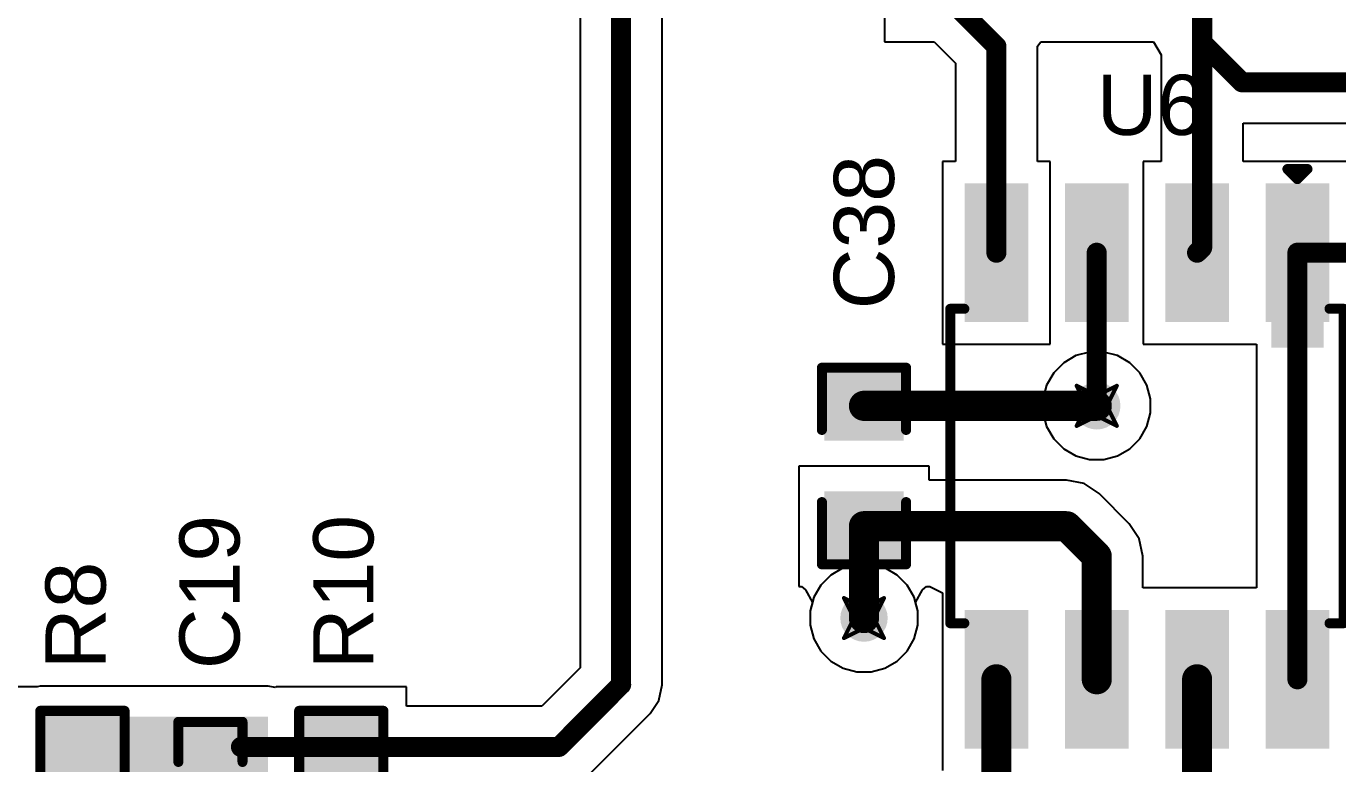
# Model space of a CAD drawing. Header units: inches. Extents: x -36 to 349, y -11 to 240.
# Drawn here: x 4.75 to 21.35, y 16.12 to 25.46 of the extents above; entities that cross this region are included whole.
import ezdxf

# ---------------------------------------------------------------- set-up
doc = ezdxf.new("R2010")
doc.units = ezdxf.units.IN
for name, color, linetype in [('Bottom Layer', 5, 'Continuous'), ('Drill Drawing', 1, 'Continuous'), ('Layer 1', 16, 'Continuous'), ('Layer 2', 76, 'Continuous'), ('Top Layer', 1, 'Continuous'), ('Top Overlay', 2, 'Continuous'), ('Top Paste', 8, 'Continuous'), ('Top Solder', 216, 'Continuous'), ('Via Holes', 16, 'Continuous')]:
    doc.layers.add(name, color=color, linetype=linetype)
doc.styles.add('Arial', font='', dxfattribs={"height": 0.2})
doc.styles.get('Arial').set_extended_font_data('Arial')

# ---------------------------------------------------------------- blocks, each defined once
blk = doc.blocks.new('SOIC_8_62')
at = {"layer": 'Top Layer'}
for points in [[(-1.925, 2.205), (-1.925, 1.605), (-3.475, 1.605), (-3.475, 2.205)], [(3.475, 2.205), (3.475, 1.605), (1.925, 1.605), (1.925, 2.205)], [(-1.925, 0.935), (-1.925, 0.335), (-3.475, 0.335), (-3.475, 0.935)], [(3.475, 0.935), (3.475, 0.335), (1.925, 0.335), (1.925, 0.935)], [(-1.925, -0.335), (-1.925, -0.935), (-3.475, -0.935), (-3.475, -0.335)], [(3.475, -0.335), (3.475, -0.935), (1.925, -0.935), (1.925, -0.335)], [(-1.925, -1.605), (-1.925, -2.205), (-3.475, -2.205), (-3.475, -1.605)], [(3.475, -1.605), (3.475, -2.205), (1.925, -2.205), (1.925, -1.605)]]:
    blk.add_hatch(color=1, dxfattribs=at).paths.add_polyline_path(points)
at = {"layer": 'Top Overlay'}
blk.add_hatch(color=2, dxfattribs=at).paths.add_polyline_path([(-1.829, 1.575), (-1.499, 1.575), (-1.499, 2.235), (-1.829, 2.235)])
at = {"layer": 'Top Paste'}
for points in [[(-1.925, 2.205), (-1.925, 1.605), (-3.475, 1.605), (-3.475, 2.205)], [(3.475, 2.205), (3.475, 1.605), (1.925, 1.605), (1.925, 2.205)], [(-1.925, 0.935), (-1.925, 0.335), (-3.475, 0.335), (-3.475, 0.935)], [(3.475, 0.935), (3.475, 0.335), (1.925, 0.335), (1.925, 0.935)], [(-1.925, -0.335), (-1.925, -0.935), (-3.475, -0.935), (-3.475, -0.335)], [(3.475, -0.335), (3.475, -0.935), (1.925, -0.935), (1.925, -0.335)], [(-1.925, -1.605), (-1.925, -2.205), (-3.475, -2.205), (-3.475, -1.605)], [(3.475, -1.605), (3.475, -2.205), (1.925, -2.205), (1.925, -1.605)]]:
    blk.add_hatch(color=8, dxfattribs=at).paths.add_polyline_path(points)
at = {"layer": 'Top Solder'}
for points in [[(-1.823, 2.307), (-1.823, 1.503), (-3.577, 1.503), (-3.577, 2.307)], [(3.577, 2.307), (3.577, 1.503), (1.823, 1.503), (1.823, 2.307)], [(-1.823, 1.037), (-1.823, 0.233), (-3.577, 0.233), (-3.577, 1.037)], [(3.577, 1.037), (3.577, 0.233), (1.823, 0.233), (1.823, 1.037)], [(-1.823, -0.233), (-1.823, -1.037), (-3.577, -1.037), (-3.577, -0.233)], [(3.577, -0.233), (3.577, -1.037), (1.823, -1.037), (1.823, -0.233)], [(-1.823, -1.503), (-1.823, -2.307), (-3.577, -2.307), (-3.577, -1.503)], [(3.577, -1.503), (3.577, -2.307), (1.823, -2.307), (1.823, -1.503)]]:
    blk.add_hatch(color=216, dxfattribs=at).paths.add_polyline_path(points)
at = {"layer": 'Top Overlay'}
for points in [[(1.991, 2.489, 0.127, 0.127, 0), (-1.991, 2.489, 0.127, 0.127, 0)], [(-1.991, 2.311, 0.127, 0.127, 0), (-1.991, 2.489, 0.127, 0.127, 0)], [(1.991, 2.311, 0.127, 0.127, 0), (1.991, 2.489, 0.127, 0.127, 0)], [(-3.759, 1.778, 0.127, 0.127, 0), (-3.759, 2.032, 0.127, 0.127, 0)], [(-3.632, 1.905, 0.127, 0.127, 0), (-3.759, 2.032, 0.127, 0.127, 0)], [(-3.759, 1.778, 0.127, 0.127, 0), (-3.632, 1.905, 0.127, 0.127, 0)], [(-1.991, -2.489, 0.127, 0.127, 0), (-1.991, -2.311, 0.127, 0.127, 0)], [(1.991, -2.489, 0.127, 0.127, 0), (1.991, -2.311, 0.127, 0.127, 0)], [(1.991, -2.489, 0.127, 0.127, 0), (-1.991, -2.489, 0.127, 0.127, 0)]]:
    blk.add_lwpolyline(points, format="xyseb", dxfattribs=at)
for points in [[(-2.022, 2.489, 0.0635, 0.0635, 1), (-1.959, 2.489, 0.0635, 0.0635, 1)], [(-2.022, 2.489, 0.0635, 0.0635, 1), (-1.959, 2.489, 0.0635, 0.0635, 1)], [(1.959, 2.489, 0.0635, 0.0635, 1), (2.022, 2.489, 0.0635, 0.0635, 1)], [(1.959, 2.489, 0.0635, 0.0635, 1), (2.022, 2.489, 0.0635, 0.0635, 1)], [(-2.022, 2.311, 0.0635, 0.0635, 1), (-1.959, 2.311, 0.0635, 0.0635, 1)], [(1.959, 2.311, 0.0635, 0.0635, 1), (2.022, 2.311, 0.0635, 0.0635, 1)], [(-3.791, 2.032, 0.0635, 0.0635, 1), (-3.727, 2.032, 0.0635, 0.0635, 1)], [(-3.791, 2.032, 0.0635, 0.0635, 1), (-3.727, 2.032, 0.0635, 0.0635, 1)], [(-3.791, 1.778, 0.0635, 0.0635, 1), (-3.727, 1.778, 0.0635, 0.0635, 1)], [(-3.791, 1.778, 0.0635, 0.0635, 1), (-3.727, 1.778, 0.0635, 0.0635, 1)], [(-3.664, 1.905, 0.0635, 0.0635, 1), (-3.6, 1.905, 0.0635, 0.0635, 1)], [(-3.664, 1.905, 0.0635, 0.0635, 1), (-3.6, 1.905, 0.0635, 0.0635, 1)], [(-2.022, -2.311, 0.0635, 0.0635, 1), (-1.959, -2.311, 0.0635, 0.0635, 1)], [(1.959, -2.311, 0.0635, 0.0635, 1), (2.022, -2.311, 0.0635, 0.0635, 1)], [(-2.022, -2.489, 0.0635, 0.0635, 1), (-1.959, -2.489, 0.0635, 0.0635, 1)], [(-2.022, -2.489, 0.0635, 0.0635, 1), (-1.959, -2.489, 0.0635, 0.0635, 1)], [(1.959, -2.489, 0.0635, 0.0635, 1), (2.022, -2.489, 0.0635, 0.0635, 1)], [(1.959, -2.489, 0.0635, 0.0635, 1), (2.022, -2.489, 0.0635, 0.0635, 1)]]:
    blk.add_lwpolyline(points, format="xyseb", close=True, dxfattribs=at)
blk = doc.blocks.new('R___0603_109')
at = {"layer": 'Top Layer'}
for points in [[(-0.381, 0.444), (-0.381, -0.445), (-1.143, -0.445), (-1.143, 0.444)], [(1.143, 0.444), (1.143, -0.445), (0.381, -0.445), (0.381, 0.444)]]:
    blk.add_hatch(color=1, dxfattribs=at).paths.add_polyline_path(points)
at = {"layer": 'Top Paste'}
for points in [[(-0.381, 0.444), (-0.381, -0.445), (-1.143, -0.445), (-1.143, 0.444)], [(1.143, 0.444), (1.143, -0.445), (0.381, -0.445), (0.381, 0.444)]]:
    blk.add_hatch(color=8, dxfattribs=at).paths.add_polyline_path(points)
at = {"layer": 'Top Solder'}
for points in [[(-0.279, 0.546), (-0.279, -0.546), (-1.245, -0.546), (-1.245, 0.546)], [(1.245, 0.546), (1.245, -0.546), (0.279, -0.546), (0.279, 0.546)]]:
    blk.add_hatch(color=216, dxfattribs=at).paths.add_polyline_path(points)
at = {"layer": 'Top Overlay'}
for points in [[(-1.219, 0.533, 0.127, 0.127, 0), (-1.219, -0.533, 0.127, 0.127, 0)], [(-1.219, 0.533, 0.127, 0.127, 0), (1.219, 0.533, 0.127, 0.127, 0)], [(1.219, 0.533, 0.127, 0.127, 0), (1.219, -0.533, 0.127, 0.127, 0)], [(-1.219, -0.533, 0.127, 0.127, 0), (1.219, -0.533, 0.127, 0.127, 0)]]:
    blk.add_lwpolyline(points, format="xyseb", dxfattribs=at)
for points in [[(-1.251, 0.533, 0.0635, 0.0635, 1), (-1.187, 0.533, 0.0635, 0.0635, 1)], [(-1.251, 0.533, 0.0635, 0.0635, 1), (-1.187, 0.533, 0.0635, 0.0635, 1)], [(1.187, 0.533, 0.0635, 0.0635, 1), (1.251, 0.533, 0.0635, 0.0635, 1)], [(1.187, 0.533, 0.0635, 0.0635, 1), (1.251, 0.533, 0.0635, 0.0635, 1)], [(-1.251, -0.533, 0.0635, 0.0635, 1), (-1.187, -0.533, 0.0635, 0.0635, 1)], [(-1.251, -0.533, 0.0635, 0.0635, 1), (-1.187, -0.533, 0.0635, 0.0635, 1)], [(1.187, -0.533, 0.0635, 0.0635, 1), (1.251, -0.533, 0.0635, 0.0635, 1)], [(1.187, -0.533, 0.0635, 0.0635, 1), (1.251, -0.533, 0.0635, 0.0635, 1)]]:
    blk.add_lwpolyline(points, format="xyseb", close=True, dxfattribs=at)
blk = doc.blocks.new('R___0603_292')
at = {"layer": 'Top Layer'}
for points in [[(-0.381, 0.445), (-0.381, -0.444), (-1.143, -0.444), (-1.143, 0.445)], [(1.143, 0.445), (1.143, -0.444), (0.381, -0.444), (0.381, 0.445)]]:
    blk.add_hatch(color=1, dxfattribs=at).paths.add_polyline_path(points)
at = {"layer": 'Top Paste'}
for points in [[(-0.381, 0.445), (-0.381, -0.444), (-1.143, -0.444), (-1.143, 0.445)], [(1.143, 0.445), (1.143, -0.444), (0.381, -0.444), (0.381, 0.445)]]:
    blk.add_hatch(color=8, dxfattribs=at).paths.add_polyline_path(points)
at = {"layer": 'Top Solder'}
for points in [[(-0.279, 0.546), (-0.279, -0.546), (-1.245, -0.546), (-1.245, 0.546)], [(1.245, 0.546), (1.245, -0.546), (0.279, -0.546), (0.279, 0.546)]]:
    blk.add_hatch(color=216, dxfattribs=at).paths.add_polyline_path(points)
at = {"layer": 'Top Overlay'}
for points in [[(1.219, 0.533, 0.127, 0.127, 0), (-1.219, 0.533, 0.127, 0.127, 0)], [(-1.219, -0.533, 0.127, 0.127, 0), (-1.219, 0.533, 0.127, 0.127, 0)], [(1.219, -0.533, 0.127, 0.127, 0), (1.219, 0.533, 0.127, 0.127, 0)], [(1.219, -0.533, 0.127, 0.127, 0), (-1.219, -0.533, 0.127, 0.127, 0)]]:
    blk.add_lwpolyline(points, format="xyseb", dxfattribs=at)
for points in [[(-1.251, 0.533, 0.0635, 0.0635, 1), (-1.187, 0.533, 0.0635, 0.0635, 1)], [(-1.251, 0.533, 0.0635, 0.0635, 1), (-1.187, 0.533, 0.0635, 0.0635, 1)], [(1.187, 0.533, 0.0635, 0.0635, 1), (1.251, 0.533, 0.0635, 0.0635, 1)], [(1.187, 0.533, 0.0635, 0.0635, 1), (1.251, 0.533, 0.0635, 0.0635, 1)], [(-1.251, -0.533, 0.0635, 0.0635, 1), (-1.187, -0.533, 0.0635, 0.0635, 1)], [(-1.251, -0.533, 0.0635, 0.0635, 1), (-1.187, -0.533, 0.0635, 0.0635, 1)], [(1.187, -0.533, 0.0635, 0.0635, 1), (1.251, -0.533, 0.0635, 0.0635, 1)], [(1.187, -0.533, 0.0635, 0.0635, 1), (1.251, -0.533, 0.0635, 0.0635, 1)]]:
    blk.add_lwpolyline(points, format="xyseb", close=True, dxfattribs=at)
blk = doc.blocks.new('C___0603_468')
at = {"layer": 'Top Layer'}
for points in [[(-0.381, 0.445), (-0.381, -0.445), (-1.143, -0.445), (-1.143, 0.445)], [(1.143, 0.445), (1.143, -0.445), (0.381, -0.445), (0.381, 0.445)]]:
    blk.add_hatch(color=1, dxfattribs=at).paths.add_polyline_path(points)
at = {"layer": 'Top Paste'}
for points in [[(-0.381, 0.445), (-0.381, -0.445), (-1.143, -0.445), (-1.143, 0.445)], [(1.143, 0.445), (1.143, -0.445), (0.381, -0.445), (0.381, 0.445)]]:
    blk.add_hatch(color=8, dxfattribs=at).paths.add_polyline_path(points)
at = {"layer": 'Top Solder'}
for points in [[(-0.321, 0.504), (-0.321, -0.504), (-1.203, -0.504), (-1.203, 0.504)], [(1.203, 0.504), (1.203, -0.504), (0.321, -0.504), (0.321, 0.504)]]:
    blk.add_hatch(color=216, dxfattribs=at).paths.add_polyline_path(points)
at = {"layer": 'Top Overlay'}
for points in [[(-1.245, 0.533, 0.127, 0.127, 0), (-1.245, -0.533, 0.127, 0.127, 0)], [(-1.245, 0.533, 0.127, 0.127, 0), (-0.457, 0.533, 0.127, 0.127, 0)], [(0.457, 0.533, 0.127, 0.127, 0), (1.245, 0.533, 0.127, 0.127, 0)], [(1.245, 0.533, 0.127, 0.127, 0), (1.245, -0.533, 0.127, 0.127, 0)], [(-1.245, -0.533, 0.127, 0.127, 0), (-0.457, -0.533, 0.127, 0.127, 0)], [(0.457, -0.533, 0.127, 0.127, 0), (1.245, -0.533, 0.127, 0.127, 0)]]:
    blk.add_lwpolyline(points, format="xyseb", dxfattribs=at)
for points in [[(-1.276, 0.533, 0.0635, 0.0635, 1), (-1.213, 0.533, 0.0635, 0.0635, 1)], [(-1.276, 0.533, 0.0635, 0.0635, 1), (-1.213, 0.533, 0.0635, 0.0635, 1)], [(-0.489, 0.533, 0.0635, 0.0635, 1), (-0.425, 0.533, 0.0635, 0.0635, 1)], [(0.425, 0.533, 0.0635, 0.0635, 1), (0.489, 0.533, 0.0635, 0.0635, 1)], [(1.213, 0.533, 0.0635, 0.0635, 1), (1.276, 0.533, 0.0635, 0.0635, 1)], [(1.213, 0.533, 0.0635, 0.0635, 1), (1.276, 0.533, 0.0635, 0.0635, 1)], [(-1.276, -0.533, 0.0635, 0.0635, 1), (-1.213, -0.533, 0.0635, 0.0635, 1)], [(-1.276, -0.533, 0.0635, 0.0635, 1), (-1.213, -0.533, 0.0635, 0.0635, 1)], [(-0.489, -0.533, 0.0635, 0.0635, 1), (-0.425, -0.533, 0.0635, 0.0635, 1)], [(0.425, -0.533, 0.0635, 0.0635, 1), (0.489, -0.533, 0.0635, 0.0635, 1)], [(1.213, -0.533, 0.0635, 0.0635, 1), (1.276, -0.533, 0.0635, 0.0635, 1)], [(1.213, -0.533, 0.0635, 0.0635, 1), (1.276, -0.533, 0.0635, 0.0635, 1)]]:
    blk.add_lwpolyline(points, format="xyseb", close=True, dxfattribs=at)
blk = doc.blocks.new('C___0402_487')
at = {"layer": 'Top Layer'}
for points in [[(-0.699, -0.318), (-0.699, 0.317), (-0.241, 0.317), (-0.241, -0.318)], [(0.241, -0.318), (0.241, 0.317), (0.699, 0.317), (0.699, -0.318)]]:
    blk.add_hatch(color=1, dxfattribs=at).paths.add_polyline_path(points)
at = {"layer": 'Top Paste'}
for points in [[(-0.699, -0.318), (-0.699, 0.317), (-0.241, 0.317), (-0.241, -0.318)], [(0.241, -0.318), (0.241, 0.317), (0.699, 0.317), (0.699, -0.318)]]:
    blk.add_hatch(color=8, dxfattribs=at).paths.add_polyline_path(points)
at = {"layer": 'Top Solder'}
for points in [[(-0.758, -0.378), (-0.758, 0.377), (-0.181, 0.377), (-0.181, -0.378)], [(0.181, -0.378), (0.181, 0.377), (0.758, 0.377), (0.758, -0.378)]]:
    blk.add_hatch(color=216, dxfattribs=at).paths.add_polyline_path(points)
at = {"layer": 'Top Overlay'}
for points in [[(-0.787, -0.406, 0.127, 0.127, 0), (-0.787, 0.406, 0.127, 0.127, 0)], [(-0.279, 0.406, 0.127, 0.127, 0), (-0.787, 0.406, 0.127, 0.127, 0)], [(0.787, 0.406, 0.127, 0.127, 0), (0.279, 0.406, 0.127, 0.127, 0)], [(0.787, -0.406, 0.127, 0.127, 0), (0.787, 0.406, 0.127, 0.127, 0)], [(-0.279, -0.406, 0.127, 0.127, 0), (-0.787, -0.406, 0.127, 0.127, 0)], [(0.787, -0.406, 0.127, 0.127, 0), (0.279, -0.406, 0.127, 0.127, 0)]]:
    blk.add_lwpolyline(points, format="xyseb", dxfattribs=at)
for points in [[(-0.819, 0.406, 0.0635, 0.0635, 1), (-0.756, 0.406, 0.0635, 0.0635, 1)], [(-0.819, 0.406, 0.0635, 0.0635, 1), (-0.756, 0.406, 0.0635, 0.0635, 1)], [(-0.311, 0.406, 0.0635, 0.0635, 1), (-0.248, 0.406, 0.0635, 0.0635, 1)], [(0.248, 0.406, 0.0635, 0.0635, 1), (0.311, 0.406, 0.0635, 0.0635, 1)], [(0.756, 0.406, 0.0635, 0.0635, 1), (0.819, 0.406, 0.0635, 0.0635, 1)], [(0.756, 0.406, 0.0635, 0.0635, 1), (0.819, 0.406, 0.0635, 0.0635, 1)], [(-0.819, -0.406, 0.0635, 0.0635, 1), (-0.756, -0.406, 0.0635, 0.0635, 1)], [(-0.819, -0.406, 0.0635, 0.0635, 1), (-0.756, -0.406, 0.0635, 0.0635, 1)], [(-0.311, -0.406, 0.0635, 0.0635, 1), (-0.248, -0.406, 0.0635, 0.0635, 1)], [(0.248, -0.406, 0.0635, 0.0635, 1), (0.311, -0.406, 0.0635, 0.0635, 1)], [(0.756, -0.406, 0.0635, 0.0635, 1), (0.819, -0.406, 0.0635, 0.0635, 1)], [(0.756, -0.406, 0.0635, 0.0635, 1), (0.819, -0.406, 0.0635, 0.0635, 1)]]:
    blk.add_lwpolyline(points, format="xyseb", close=True, dxfattribs=at)

msp = doc.modelspace()

# ---------------------------------------------------------------- hatches: boundary and pattern name
at = {"layer": 'Bottom Layer'}
h = msp.add_hatch(color=5, dxfattribs=at)
edge = h.paths.add_edge_path()
edge.add_arc((18.297, 20.65), 0.3, 0, 360)
h = msp.add_hatch(color=5, dxfattribs=at)
edge = h.paths.add_edge_path()
edge.add_arc((15.351, 17.963), 0.3, 0, 360)
at = {"layer": 'Layer 1'}
h = msp.add_hatch(color=16, dxfattribs=at)
edge = h.paths.add_edge_path()
edge.add_arc((18.297, 20.65), 0.3, 0, 360)
h = msp.add_hatch(color=16, dxfattribs=at)
edge = h.paths.add_edge_path()
edge.add_arc((15.351, 17.963), 0.3, 0, 360)
at = {"layer": 'Layer 2'}
h = msp.add_hatch(color=76, dxfattribs=at)
edge = h.paths.add_edge_path()
edge.add_arc((18.297, 20.65), 0.3, 0, 360)
h = msp.add_hatch(color=76, dxfattribs=at)
edge = h.paths.add_edge_path()
edge.add_arc((15.351, 17.963), 0.3, 0, 360)
at = {"layer": 'Top Layer'}
h = msp.add_hatch(color=1, dxfattribs=at)
edge = h.paths.add_edge_path()
edge.add_arc((18.297, 20.65), 0.3, 0, 360)
h = msp.add_hatch(color=1, dxfattribs=at)
edge = h.paths.add_edge_path()
edge.add_arc((15.351, 17.963), 0.3, 0, 360)
msp.add_hatch(color=1, dxfattribs=at).paths.add_polyline_path([(4.925, 15.951), (7.808, 15.951), (7.808, 16.713), (4.925, 16.713)])
at = {"layer": 'Via Holes'}
h = msp.add_hatch(color=7, dxfattribs=at)
edge = h.paths.add_edge_path()
edge.add_arc((18.297, 20.65), 0.15, 0, 360)
h = msp.add_hatch(color=7, dxfattribs=at)
edge = h.paths.add_edge_path()
edge.add_arc((15.351, 17.963), 0.15, 0, 360)

# ---------------------------------------------------------------- linework, layer by layer
at = {"layer": 'Bottom Layer'}
for p, q in [((18.034, 21.285), (17.879, 21.195)), ((18.207, 21.331), (18.034, 21.285)), ((18.387, 21.331), (18.207, 21.331)), ((18.56, 21.285), (18.387, 21.331)), ((18.715, 21.195), (18.56, 21.285)), ((17.879, 21.195), (17.752, 21.068)), ((18.842, 21.068), (18.715, 21.195)), ((17.752, 21.068), (17.662, 20.913)), ((18.932, 20.913), (18.842, 21.068)), ((17.662, 20.913), (17.616, 20.74)), ((18.978, 20.74), (18.932, 20.913)), ((17.616, 20.74), (17.616, 20.561)), ((18.978, 20.561), (18.978, 20.74)), ((17.616, 20.561), (17.662, 20.387)), ((18.932, 20.387), (18.978, 20.561)), ((17.662, 20.387), (17.752, 20.232)), ((18.842, 20.232), (18.932, 20.387)), ((17.752, 20.232), (17.879, 20.105)), ((17.879, 20.105), (18.034, 20.016)), ((18.56, 20.016), (18.715, 20.105)), ((18.715, 20.105), (18.842, 20.232)), ((18.034, 20.016), (18.207, 19.969)), ((18.207, 19.969), (18.387, 19.969)), ((18.387, 19.969), (18.56, 20.016)), ((15.088, 18.598), (14.932, 18.508)), ((15.261, 18.644), (15.088, 18.598)), ((15.44, 18.644), (15.261, 18.644)), ((15.613, 18.598), (15.44, 18.644)), ((15.769, 18.508), (15.613, 18.598)), ((14.932, 18.508), (14.806, 18.381)), ((15.896, 18.381), (15.769, 18.508)), ((14.806, 18.381), (14.716, 18.226)), ((15.985, 18.226), (15.896, 18.381)), ((14.716, 18.226), (14.67, 18.053)), ((16.032, 18.053), (15.985, 18.226)), ((14.67, 18.053), (14.67, 17.874)), ((16.032, 17.874), (16.032, 18.053)), ((14.67, 17.874), (14.716, 17.7)), ((15.985, 17.7), (16.032, 17.874)), ((14.716, 17.7), (14.806, 17.545)), ((15.896, 17.545), (15.985, 17.7)), ((14.806, 17.545), (14.932, 17.418)), ((15.769, 17.418), (15.896, 17.545)), ((14.932, 17.418), (15.088, 17.329)), ((15.088, 17.329), (15.261, 17.282)), ((15.261, 17.282), (15.44, 17.282)), ((15.44, 17.282), (15.613, 17.329)), ((15.613, 17.329), (15.769, 17.418))]:
    msp.add_line(p, q, dxfattribs=at)
at = {"layer": 'Drill Drawing'}
for points in [[(18.043, 20.904, 0.0508, 0.0508, 0), (18.297, 20.777, 0.0508, 0.0508, 0)], [(18.043, 20.904, 0.0508, 0.0508, 0), (18.17, 20.65, 0.0508, 0.0508, 0)], [(18.297, 20.777, 0.0508, 0.0508, 0), (18.551, 20.904, 0.0508, 0.0508, 0)], [(18.424, 20.65, 0.0508, 0.0508, 0), (18.551, 20.904, 0.0508, 0.0508, 0)], [(18.043, 20.396, 0.0508, 0.0508, 0), (18.17, 20.65, 0.0508, 0.0508, 0)], [(18.424, 20.65, 0.0508, 0.0508, 0), (18.551, 20.396, 0.0508, 0.0508, 0)], [(18.043, 20.396, 0.0508, 0.0508, 0), (18.297, 20.523, 0.0508, 0.0508, 0)], [(18.297, 20.523, 0.0508, 0.0508, 0), (18.551, 20.396, 0.0508, 0.0508, 0)], [(15.097, 18.217, 0.0508, 0.0508, 0), (15.351, 18.09, 0.0508, 0.0508, 0)], [(15.097, 18.217, 0.0508, 0.0508, 0), (15.224, 17.963, 0.0508, 0.0508, 0)], [(15.351, 18.09, 0.0508, 0.0508, 0), (15.605, 18.217, 0.0508, 0.0508, 0)], [(15.478, 17.963, 0.0508, 0.0508, 0), (15.605, 18.217, 0.0508, 0.0508, 0)], [(15.097, 17.709, 0.0508, 0.0508, 0), (15.224, 17.963, 0.0508, 0.0508, 0)], [(15.478, 17.963, 0.0508, 0.0508, 0), (15.605, 17.709, 0.0508, 0.0508, 0)], [(15.097, 17.709, 0.0508, 0.0508, 0), (15.351, 17.836, 0.0508, 0.0508, 0)], [(15.351, 17.836, 0.0508, 0.0508, 0), (15.605, 17.709, 0.0508, 0.0508, 0)]]:
    msp.add_lwpolyline(points, format="xyseb", dxfattribs=at)
for points in [[(18.03, 20.904, 0.0254, 0.0254, 1), (18.056, 20.904, 0.0254, 0.0254, 1)], [(18.03, 20.904, 0.0254, 0.0254, 1), (18.056, 20.904, 0.0254, 0.0254, 1)], [(18.538, 20.904, 0.0254, 0.0254, 1), (18.564, 20.904, 0.0254, 0.0254, 1)], [(18.538, 20.904, 0.0254, 0.0254, 1), (18.564, 20.904, 0.0254, 0.0254, 1)], [(18.284, 20.777, 0.0254, 0.0254, 1), (18.31, 20.777, 0.0254, 0.0254, 1)], [(18.284, 20.777, 0.0254, 0.0254, 1), (18.31, 20.777, 0.0254, 0.0254, 1)], [(18.157, 20.65, 0.0254, 0.0254, 1), (18.183, 20.65, 0.0254, 0.0254, 1)], [(18.157, 20.65, 0.0254, 0.0254, 1), (18.183, 20.65, 0.0254, 0.0254, 1)], [(18.411, 20.65, 0.0254, 0.0254, 1), (18.437, 20.65, 0.0254, 0.0254, 1)], [(18.411, 20.65, 0.0254, 0.0254, 1), (18.437, 20.65, 0.0254, 0.0254, 1)], [(18.03, 20.396, 0.0254, 0.0254, 1), (18.056, 20.396, 0.0254, 0.0254, 1)], [(18.03, 20.396, 0.0254, 0.0254, 1), (18.056, 20.396, 0.0254, 0.0254, 1)], [(18.284, 20.523, 0.0254, 0.0254, 1), (18.31, 20.523, 0.0254, 0.0254, 1)], [(18.284, 20.523, 0.0254, 0.0254, 1), (18.31, 20.523, 0.0254, 0.0254, 1)], [(18.538, 20.396, 0.0254, 0.0254, 1), (18.564, 20.396, 0.0254, 0.0254, 1)], [(18.538, 20.396, 0.0254, 0.0254, 1), (18.564, 20.396, 0.0254, 0.0254, 1)], [(15.084, 18.217, 0.0254, 0.0254, 1), (15.109, 18.217, 0.0254, 0.0254, 1)], [(15.084, 18.217, 0.0254, 0.0254, 1), (15.109, 18.217, 0.0254, 0.0254, 1)], [(15.338, 18.09, 0.0254, 0.0254, 1), (15.363, 18.09, 0.0254, 0.0254, 1)], [(15.338, 18.09, 0.0254, 0.0254, 1), (15.363, 18.09, 0.0254, 0.0254, 1)], [(15.592, 18.217, 0.0254, 0.0254, 1), (15.617, 18.217, 0.0254, 0.0254, 1)], [(15.592, 18.217, 0.0254, 0.0254, 1), (15.617, 18.217, 0.0254, 0.0254, 1)], [(15.211, 17.963, 0.0254, 0.0254, 1), (15.236, 17.963, 0.0254, 0.0254, 1)], [(15.211, 17.963, 0.0254, 0.0254, 1), (15.236, 17.963, 0.0254, 0.0254, 1)], [(15.465, 17.963, 0.0254, 0.0254, 1), (15.49, 17.963, 0.0254, 0.0254, 1)], [(15.465, 17.963, 0.0254, 0.0254, 1), (15.49, 17.963, 0.0254, 0.0254, 1)], [(15.338, 17.836, 0.0254, 0.0254, 1), (15.363, 17.836, 0.0254, 0.0254, 1)], [(15.338, 17.836, 0.0254, 0.0254, 1), (15.363, 17.836, 0.0254, 0.0254, 1)], [(15.084, 17.709, 0.0254, 0.0254, 1), (15.109, 17.709, 0.0254, 0.0254, 1)], [(15.084, 17.709, 0.0254, 0.0254, 1), (15.109, 17.709, 0.0254, 0.0254, 1)], [(15.592, 17.709, 0.0254, 0.0254, 1), (15.617, 17.709, 0.0254, 0.0254, 1)], [(15.592, 17.709, 0.0254, 0.0254, 1), (15.617, 17.709, 0.0254, 0.0254, 1)]]:
    msp.add_lwpolyline(points, format="xyseb", close=True, dxfattribs=at)
at = {"layer": 'Layer 1'}
for p, q in [((15.088, 18.598), (14.932, 18.508)), ((15.261, 18.644), (15.088, 18.598)), ((15.44, 18.644), (15.261, 18.644)), ((15.613, 18.598), (15.44, 18.644)), ((15.769, 18.508), (15.613, 18.598)), ((14.932, 18.508), (14.806, 18.381)), ((15.896, 18.381), (15.769, 18.508)), ((14.806, 18.381), (14.716, 18.226)), ((15.985, 18.226), (15.896, 18.381)), ((14.716, 18.226), (14.67, 18.053)), ((16.032, 18.053), (15.985, 18.226)), ((14.67, 18.053), (14.67, 17.874)), ((16.032, 17.874), (16.032, 18.053)), ((14.67, 17.874), (14.716, 17.7)), ((15.985, 17.7), (16.032, 17.874)), ((14.716, 17.7), (14.806, 17.545)), ((15.896, 17.545), (15.985, 17.7)), ((14.806, 17.545), (14.932, 17.418)), ((15.769, 17.418), (15.896, 17.545)), ((14.932, 17.418), (15.088, 17.329)), ((15.088, 17.329), (15.261, 17.282)), ((15.261, 17.282), (15.44, 17.282)), ((15.44, 17.282), (15.613, 17.329)), ((15.613, 17.329), (15.769, 17.418))]:
    msp.add_line(p, q, dxfattribs=at)
at = {"layer": 'Layer 2'}
for p, q in [((18.034, 21.285), (17.879, 21.195)), ((18.207, 21.331), (18.034, 21.285)), ((18.387, 21.331), (18.207, 21.331)), ((18.56, 21.285), (18.387, 21.331)), ((18.715, 21.195), (18.56, 21.285)), ((17.879, 21.195), (17.752, 21.068)), ((18.842, 21.068), (18.715, 21.195)), ((17.752, 21.068), (17.662, 20.913)), ((18.932, 20.913), (18.842, 21.068)), ((17.662, 20.913), (17.616, 20.74)), ((18.978, 20.74), (18.932, 20.913)), ((17.616, 20.74), (17.616, 20.561)), ((18.978, 20.561), (18.978, 20.74)), ((17.616, 20.561), (17.662, 20.387)), ((18.932, 20.387), (18.978, 20.561)), ((17.662, 20.387), (17.752, 20.232)), ((18.842, 20.232), (18.932, 20.387)), ((17.752, 20.232), (17.879, 20.105)), ((17.879, 20.105), (18.034, 20.016)), ((18.56, 20.016), (18.715, 20.105)), ((18.715, 20.105), (18.842, 20.232)), ((18.034, 20.016), (18.207, 19.969)), ((18.207, 19.969), (18.387, 19.969)), ((18.387, 19.969), (18.56, 20.016))]:
    msp.add_line(p, q, dxfattribs=at)
at = {"layer": 'Top Layer'}
for p, q in [((11.759, 31.927), (11.759, 17.334)), ((12.795, 17.12), (12.795, 31.713)), ((15.609, 25.822), (15.609, 25.256)), ((15.609, 25.256), (16.239, 25.256)), ((16.239, 25.256), (16.509, 24.986)), ((17.545, 25.201), (17.591, 25.256)), ((17.591, 25.256), (17.663, 25.256)), ((17.663, 25.256), (18.871, 25.256)), ((18.871, 25.256), (18.871, 25.256)), ((18.871, 25.256), (19.014, 25.256)), ((19.014, 25.256), (19.113, 25.094)), ((17.545, 25.191), (17.545, 25.201)), ((17.545, 23.744), (17.545, 25.191)), ((19.113, 25.094), (19.113, 23.744)), ((16.509, 24.986), (16.509, 23.744)), ((20.149, 23.744), (20.149, 24.228)), ((20.149, 24.228), (22.785, 24.228)), ((16.509, 23.744), (16.346, 23.744)), ((16.346, 23.744), (16.346, 21.432)), ((17.708, 23.744), (17.545, 23.744)), ((17.708, 21.432), (17.708, 23.744)), ((19.113, 23.744), (18.886, 23.744)), ((18.886, 23.744), (18.886, 21.432)), ((21.518, 23.744), (20.149, 23.744)), ((16.346, 21.432), (17.708, 21.432)), ((18.886, 21.432), (20.319, 21.432)), ((20.319, 21.432), (20.319, 18.344)), ((16.176, 19.888), (14.525, 19.888)), ((14.525, 19.888), (14.525, 18.364)), ((16.176, 19.709), (16.176, 19.888)), ((17.916, 19.709), (16.176, 19.709)), ((18.139, 19.665), (17.916, 19.709)), ((18.328, 19.538), (18.139, 19.665)), ((18.709, 19.157), (18.328, 19.538)), ((18.835, 18.968), (18.709, 19.157)), ((18.88, 18.745), (18.835, 18.968)), ((18.88, 18.344), (18.88, 18.745)), ((14.525, 18.364), (14.561, 18.364)), ((14.561, 18.364), (14.609, 18.321)), ((14.609, 18.321), (14.699, 18.161)), ((16.003, 18.161), (16.092, 18.321)), ((16.092, 18.321), (16.14, 18.364)), ((16.14, 18.364), (16.151, 18.364)), ((16.151, 18.364), (16.183, 18.361)), ((16.183, 18.361), (16.346, 18.284)), ((16.346, 18.284), (16.346, 16.032)), ((20.319, 18.344), (18.88, 18.344)), ((14.699, 18.161), (14.67, 18.053)), ((16.032, 18.053), (16.003, 18.161)), ((14.67, 18.053), (14.67, 17.874)), ((16.032, 17.874), (16.032, 18.053)), ((14.67, 17.874), (14.716, 17.7)), ((15.985, 17.7), (16.032, 17.874)), ((14.716, 17.7), (14.806, 17.545)), ((15.896, 17.545), (15.985, 17.7)), ((14.806, 17.545), (14.932, 17.418)), ((15.769, 17.418), (15.896, 17.545)), ((11.759, 17.334), (11.275, 16.85)), ((14.932, 17.418), (15.088, 17.329)), ((15.088, 17.329), (15.261, 17.282)), ((15.261, 17.282), (15.44, 17.282)), ((15.44, 17.282), (15.613, 17.329)), ((15.613, 17.329), (15.769, 17.418)), ((4.925, 17.102), (4.888, 17.094)), ((7.808, 17.102), (4.925, 17.102)), ((7.897, 17.084), (7.808, 17.102)), ((12.756, 16.921), (12.795, 17.12)), ((4.888, 17.094), (4.633, 17.094)), ((7.91, 17.094), (7.897, 17.084)), ((9.561, 17.094), (7.91, 17.094)), ((7.91, 17.094), (7.91, 17.094)), ((9.561, 16.85), (9.561, 17.094)), ((11.275, 16.85), (9.561, 16.85)), ((12.643, 16.753), (12.756, 16.921)), ((11.856, 15.966), (12.643, 16.753))]:
    msp.add_line(p, q, dxfattribs=at)
for points in [[(12.277, 17.12, 0.254, 0.254, 0), (12.277, 31.927, 0.254, 0.254, 0)], [(16.29, 25.937, 0.254, 0.254, 0), (17.027, 25.201, 0.254, 0.254, 0)], [(19.631, 25.248, 0.254, 0.254, 0), (19.631, 25.937, 0.254, 0.254, 0)], [(17.027, 22.588, 0.254, 0.254, 0), (17.027, 25.201, 0.254, 0.254, 0)], [(19.631, 25.248, 0.254, 0.254, 0), (20.133, 24.746, 0.254, 0.254, 0)], [(19.631, 22.652, 0.254, 0.254, 0), (19.631, 25.248, 0.254, 0.254, 0)], [(20.133, 24.746, 0.254, 0.254, 0), (22.785, 24.746, 0.254, 0.254, 0)], [(19.567, 22.588, 0.254, 0.254, 0), (19.631, 22.652, 0.254, 0.254, 0)], [(18.297, 20.65, 0.254, 0.254, 0), (18.297, 22.588, 0.254, 0.254, 0)], [(20.837, 17.188, 0.254, 0.254, 0), (20.837, 22.588, 0.254, 0.254, 0)], [(20.837, 22.588, 0.254, 0.254, 0), (22.023, 22.588, 0.254, 0.254, 0)], [(15.351, 20.65, 0.381, 0.381, 0), (18.297, 20.65, 0.381, 0.381, 0)], [(15.351, 19.126, 0.381, 0.381, 0), (17.916, 19.126, 0.381, 0.381, 0)], [(15.351, 17.963, 0.381, 0.381, 0), (15.351, 19.126, 0.381, 0.381, 0)], [(17.916, 19.126, 0.381, 0.381, 0), (18.297, 18.745, 0.381, 0.381, 0)], [(18.297, 17.188, 0.381, 0.381, 0), (18.297, 18.745, 0.381, 0.381, 0)], [(17.027, 11.595, 0.381, 0.381, 0), (17.027, 17.188, 0.381, 0.381, 0)], [(19.567, 12.357, 0.381, 0.381, 0), (19.567, 17.188, 0.381, 0.381, 0)], [(11.49, 16.332, 0.254, 0.254, 0), (12.277, 17.12, 0.254, 0.254, 0)], [(7.465, 16.332, 0.254, 0.254, 0), (11.49, 16.332, 0.254, 0.254, 0)]]:
    msp.add_lwpolyline(points, format="xyseb", dxfattribs=at)
for points in [[(16.963, 25.201, 0.127, 0.127, 1), (17.09, 25.201, 0.127, 0.127, 1)], [(16.963, 25.201, 0.127, 0.127, 1), (17.09, 25.201, 0.127, 0.127, 1)], [(19.568, 25.248, 0.127, 0.127, 1), (19.695, 25.248, 0.127, 0.127, 1)], [(19.568, 25.248, 0.127, 0.127, 1), (19.695, 25.248, 0.127, 0.127, 1)], [(19.568, 25.248, 0.127, 0.127, 1), (19.695, 25.248, 0.127, 0.127, 1)], [(20.07, 24.746, 0.127, 0.127, 1), (20.197, 24.746, 0.127, 0.127, 1)], [(20.07, 24.746, 0.127, 0.127, 1), (20.197, 24.746, 0.127, 0.127, 1)], [(19.568, 22.652, 0.127, 0.127, 1), (19.695, 22.652, 0.127, 0.127, 1)], [(19.568, 22.652, 0.127, 0.127, 1), (19.695, 22.652, 0.127, 0.127, 1)], [(16.963, 22.588, 0.127, 0.127, 1), (17.09, 22.588, 0.127, 0.127, 1)], [(18.233, 22.588, 0.127, 0.127, 1), (18.36, 22.588, 0.127, 0.127, 1)], [(19.503, 22.588, 0.127, 0.127, 1), (19.63, 22.588, 0.127, 0.127, 1)], [(20.773, 22.588, 0.127, 0.127, 1), (20.9, 22.588, 0.127, 0.127, 1)], [(20.773, 22.588, 0.127, 0.127, 1), (20.9, 22.588, 0.127, 0.127, 1)], [(15.255, 20.65, 0.191, 0.191, 1), (15.446, 20.65, 0.191, 0.191, 1)], [(18.202, 20.65, 0.191, 0.191, 1), (18.392, 20.65, 0.191, 0.191, 1)], [(18.233, 20.65, 0.127, 0.127, 1), (18.36, 20.65, 0.127, 0.127, 1)], [(15.255, 19.126, 0.191, 0.191, 1), (15.446, 19.126, 0.191, 0.191, 1)], [(15.255, 19.126, 0.191, 0.191, 1), (15.446, 19.126, 0.191, 0.191, 1)], [(17.821, 19.126, 0.191, 0.191, 1), (18.011, 19.126, 0.191, 0.191, 1)], [(17.821, 19.126, 0.191, 0.191, 1), (18.011, 19.126, 0.191, 0.191, 1)], [(18.202, 18.745, 0.191, 0.191, 1), (18.392, 18.745, 0.191, 0.191, 1)], [(18.202, 18.745, 0.191, 0.191, 1), (18.392, 18.745, 0.191, 0.191, 1)], [(15.255, 17.963, 0.191, 0.191, 1), (15.446, 17.963, 0.191, 0.191, 1)], [(16.932, 17.188, 0.191, 0.191, 1), (17.122, 17.188, 0.191, 0.191, 1)], [(18.202, 17.188, 0.191, 0.191, 1), (18.392, 17.188, 0.191, 0.191, 1)], [(19.472, 17.188, 0.191, 0.191, 1), (19.662, 17.188, 0.191, 0.191, 1)], [(20.773, 17.188, 0.127, 0.127, 1), (20.9, 17.188, 0.127, 0.127, 1)], [(12.214, 17.12, 0.127, 0.127, 1), (12.341, 17.12, 0.127, 0.127, 1)], [(12.214, 17.12, 0.127, 0.127, 1), (12.341, 17.12, 0.127, 0.127, 1)], [(7.402, 16.332, 0.127, 0.127, 1), (7.529, 16.332, 0.127, 0.127, 1)], [(11.426, 16.332, 0.127, 0.127, 1), (11.553, 16.332, 0.127, 0.127, 1)], [(11.426, 16.332, 0.127, 0.127, 1), (11.553, 16.332, 0.127, 0.127, 1)]]:
    msp.add_lwpolyline(points, format="xyseb", close=True, dxfattribs=at)

# ---------------------------------------------------------------- block references
for name, p, rotation in [('SOIC_8_62', (18.932, 19.888), 270), ('C___0603_468', (15.351, 19.888), 90), ('R___0603_109', (5.459, 15.57), 90), ('R___0603_292', (8.735, 15.57), 270), ('C___0402_487', (7.079, 15.862), 270)]:
    msp.add_blockref(name, p, dxfattribs=dict(rotation=rotation))

# ---------------------------------------------------------------- texts
at = {"layer": 'Top Overlay', "style": 'Arial'}
msp.add_text('U6', height=0.762, dxfattribs=at).set_placement((18.297, 24.079))
for s, p in [('C38', (15.731, 21.872)), ('C19', (7.448, 17.316)), ('R10', (9.142, 17.316)), ('R8', (5.753, 17.316))]:
    msp.add_text(s, height=0.762, rotation=90, dxfattribs=at).set_placement(p)

doc.saveas('drawing.dxf')
